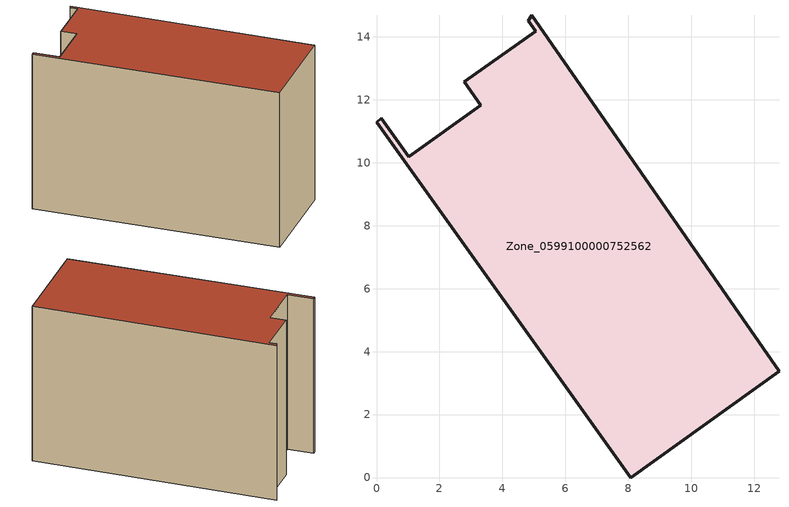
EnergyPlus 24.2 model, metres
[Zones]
Zone_0599100000752562
 floor ground (C_G): 4.82,14.52 4.93,14.68 12.79,3.37 8.07,0 0,11.29 0.15,11.41 1.02,10.2 3.32,11.84 2.79,12.57 5.06,14.18 z0
 wall outside (C_F): 3.32,11.84 1.02,10.2 0.15,11.41 0,11.29 8.07,0 12.79,3.37 4.93,14.68 4.82,14.52 5.06,14.18 2.79,12.57 3.32,11.84 z0:9.22
 roof outside (C_R): 4.93,14.68 4.82,14.52 5.06,14.18 2.79,12.57 3.32,11.84 1.02,10.2 0.15,11.41 0,11.29 8.07,0 12.79,3.37 z9.22
[BUILDING]
Pand.0599100000752562: North Axis=0; Terrain=City; Loads Convergence Tolerance Value=0.04; Temperature Convergence Tolerance Value=0.4; Solar Distribution=FullExterior; Maximum Number of Warmup Days=25; Minimum Number of Warmup Days=1
[Site:Location]
Rotterdam.The.Hague.AP_ZH_NLD Design_Conditions: Latitude=51.96; Longitude=4.45; Time Zone=1; Elevation=-4.5
[SITE:GROUNDTEMPERATURE:BUILDINGSURFACE]
18, 18, 18, 18, 18, 18, 18, 18, 18, 18, 18, 18
[MATERIAL] Thermal Absorptance=0.9; Solar Absorptance=0.7; Visible Absorptance=0.7
Name | Roughness | Thickness | Conductivity | Density | Specific Heat
G.TI.2006-2014 | MediumSmooth | 0.15 | 0.06 | 540 | 1210
F.TI.2006-2014 | Rough | 0.3 | 0.12 | 1920 | 840
R.TI.2006-2014 | MediumRough | 0.2 | 0.08 | 1500 | 1000
[CONSTRUCTION]
C_G: G.TI.2006-2014
C_F: F.TI.2006-2014
C_R: R.TI.2006-2014
[ZONE]
Zone_0599100000752562: Type=1; Multiplier=1; Ceiling Height=Autocalculate; Volume=Autocalculate; Floor Area=autocalculate; Part of Total Floor Area=Yes
[ZONEINFILTRATION:DESIGNFLOWRATE]
Infil_Zone_0599100000752562: Zone or ZoneList or Space or SpaceList=Zone_0599100000752562; Schedule=AlwaysOn; Design Flow Rate Calculation Method=Flow/Area; Flow Rate per Floor Area=0.0015; Constant Term Coefficient=1; Temperature Term Coefficient=0; Velocity Term Coefficient=0; Velocity Squared Term Coefficient=0
[HVACTEMPLATE:ZONE:IDEALLOADSAIRSYSTEM]
Zone_0599100000752562: Maximum Heating Supply Air Temperature=50; Minimum Cooling Supply Air Temperature=13; Maximum Heating Supply Air Humidity Ratio=0.0156; Minimum Cooling Supply Air Humidity Ratio=0.0077; Heating Limit=NoLimit; Cooling Limit=NoLimit; Dehumidification Control Type=ConstantSensibleHeatRatio; Cooling Sensible Heat Ratio=0.7; Dehumidification Setpoint=60; Humidification Control Type=None; Humidification Setpoint=30; Outdoor Air Method=None; Outdoor Air Flow Rate per Person=0.00944; Outdoor Air Flow Rate per Zone Floor Area=0; Outdoor Air Flow Rate per Zone=0; Demand Controlled Ventilation Type=None; Outdoor Air Economizer Type=NoEconomizer; Heat Recovery Type=None; Sensible Heat Recovery Effectiveness=0.7; Latent Heat Recovery Effectiveness=0.65
[ZONECONTROL:THERMOSTAT]
ThermostatControl_Zone_0599100000752562: Zone or ZoneList=Zone_0599100000752562; Control Type Schedule=DualSetpointControlType; Control 1=Thermostat_Zone_0599100000752562; Temperature Difference Between Cutout And Setpoint=0
[THERMOSTATSETPOINT:DUALSETPOINT]
Thermostat_Zone_0599100000752562: Heating Setpoint Temperature Schedule=HeatingSetpoint_Zone_0599100000752562; Cooling Setpoint Temperature Schedule=CoolingSetpoint_Zone_0599100000752562
[SCHEDULE:COMPACT]
HeatingSetpoint_Zone_0599100000752562: Through: 12/31, For: AllDays, Until: 24:00, 21
CoolingSetpoint_Zone_0599100000752562: Through: 12/31, For: AllDays, Until: 24:00, 24
DualSetpointControlType: Through: 12/31, For: AllDays, Until: 24:00, 4
AlwaysOn: Through: 12/31, For: AllDays, Until: 24:00, 1
